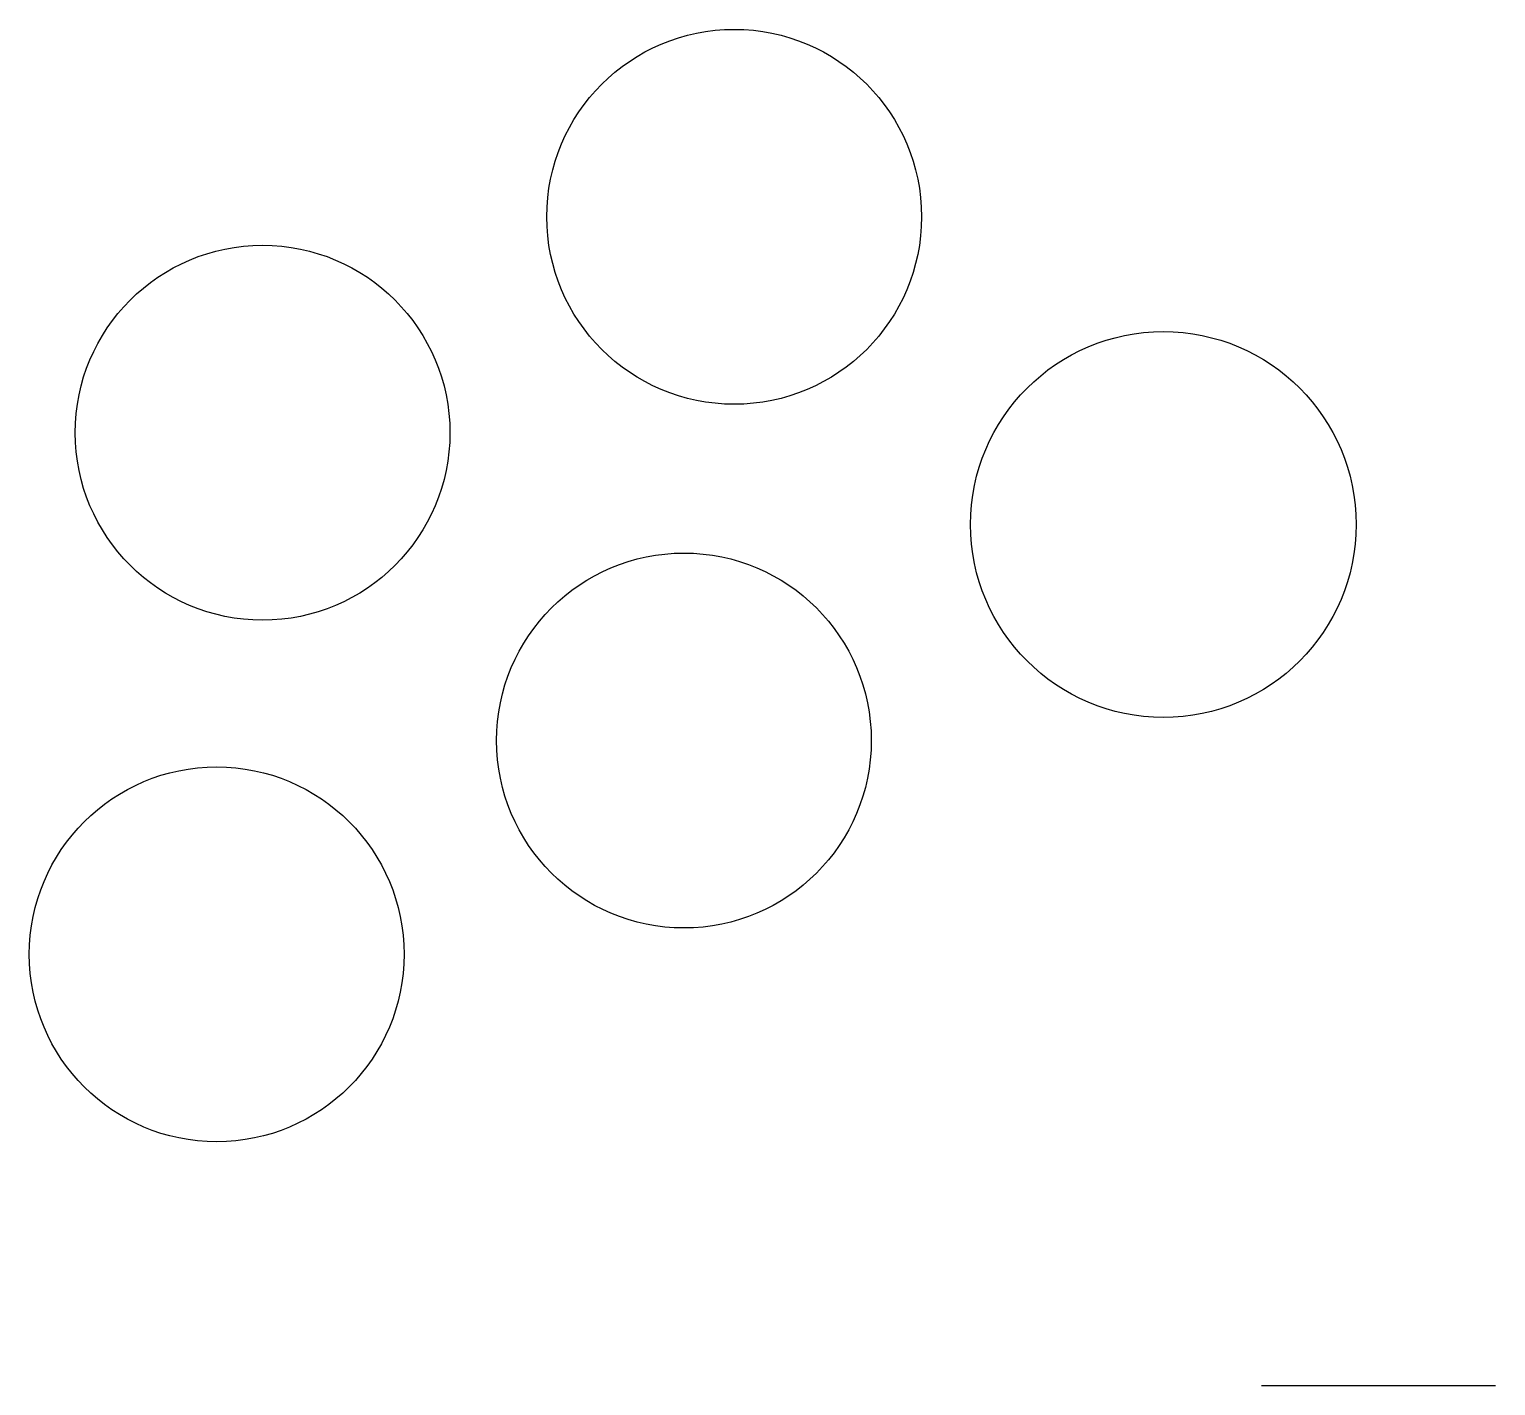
# Model space of a CAD drawing. Header units: millimetres. Extents: x 189 to 815, y -950 to -371.
import ezdxf

# ---------------------------------------------------------------- set-up
doc = ezdxf.new("R2010")
doc.units = ezdxf.units.MM
doc.layers.add('annotations', color=1, linetype='Continuous', lineweight=25, true_color=0xff0000)

msp = doc.modelspace()

# ---------------------------------------------------------------- linework, layer by layer
at = {"layer": 'annotations'}
msp.add_line((715.47, -950.2), (815.47, -950.2), dxfattribs=at)
for centre, radius in [((490.34, -451.37), 80), ((288.98, -543.52), 80), ((673.59, -582.7), 82.33), ((468.88, -674.88), 80), ((269.39, -766.12), 80)]:
    msp.add_circle(centre, radius, dxfattribs=at)

doc.saveas('drawing.dxf')
